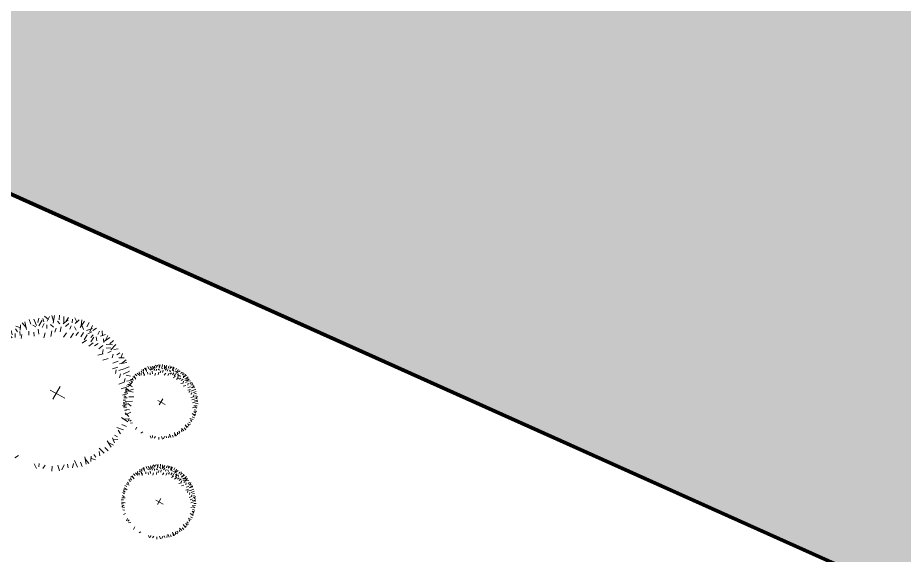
# Model space of a CAD drawing. Header units: millimetres. Extents: x 111 to 1506, y 14 to 566.
# Drawn here: x 223.946 to 226.904, y 199.414 to 201.209 of the extents above; entities that cross this region are included whole.
import ezdxf

# ---------------------------------------------------------------- set-up
doc = ezdxf.new("R2010")
doc.units = ezdxf.units.MM
doc.layers.add('ARB-CERCO', color=97, linetype='Continuous', lineweight=5)
doc.layers.add('G', color=254, linetype='Continuous', lineweight=5)

# ---------------------------------------------------------------- blocks, each defined once
blk = doc.blocks.new('A$C05551F4C')
at = {"color": 0, "linetype": 'ByBlock'}
for p, q in [((-0.1175, 0.2759), (-0.1328, 0.3015)), ((-0.1148, 0.2892), (-0.113, 0.3077)), ((-0.0892, 0.2954), (-0.0948, 0.3098)), ((-0.0896, 0.3199), (-0.0714, 0.308)), ((-0.0692, 0.3215), (-0.0758, 0.2998)), ((-0.0594, 0.3274), (-0.0488, 0.3042)), ((-0.0497, 0.2957), (-0.0475, 0.328)), ((-0.0255, 0.3123), (-0.0274, 0.3331)), ((-0.0039, 0.3001), (-0.0083, 0.3296)), ((0.0037, 0.3114), (0.0124, 0.3277)), ((0.0297, 0.3073), (0.03, 0.3227)), ((0.0387, 0.3301), (0.051, 0.3121)), ((0.0582, 0.3237), (0.0438, 0.3062)), ((0.0663, 0.2925), (0.0807, 0.3215)), ((0.0694, 0.3255), (0.0704, 0.2999)), ((0.095, 0.2986), (0.1012, 0.3184)), ((0.1103, 0.279), (0.1176, 0.3079)), ((-0.186, 0.2707), (-0.1838, 0.2481)), ((-0.1793, 0.2799), (-0.1605, 0.2625)), ((-0.1581, 0.2543), (-0.1685, 0.285)), ((-0.1422, 0.2789), (-0.1518, 0.2974)), ((0.1185, 0.2688), (0.1332, 0.2783)), ((0.1216, 0.2865), (0.136, 0.2983)), ((0.1363, 0.2555), (0.1509, 0.265)), ((0.1441, 0.2728), (0.1503, 0.2869)), ((0.1767, 0.277), (0.1567, 0.2664)), ((0.1611, 0.2904), (0.1656, 0.269)), ((0.1722, 0.2451), (0.1966, 0.2664)), ((0.1878, 0.2744), (0.1789, 0.2504)), ((-0.2158, 0.2234), (-0.2211, 0.2412)), ((-0.1945, 0.239), (-0.2052, 0.2501)), ((-0.2042, 0.2614), (-0.1828, 0.2573)), ((0.1278, 0.2451), (0.1434, 0.2504)), ((0.1562, 0.2235), (0.1709, 0.233)), ((0.2011, 0.2397), (0.2144, 0.2557)), ((0.2015, 0.2158), (0.2012, 0.2313)), ((0.2077, 0.2158), (0.2255, 0.2397)), ((-0.2371, 0.2034), (-0.2531, 0.2168)), ((0.1629, 0.2022), (0.1776, 0.2117)), ((0.1802, 0.1896), (0.1971, 0.2029)), ((0.2119, 0.2072), (0.2393, 0.2068)), ((0.2122, 0.1917), (0.2316, 0.1933)), ((0.2211, 0.2184), (0.2388, 0.2238)), ((0.2366, 0.1971), (0.2477, 0.2078)), ((0.2683, 0.1886), (0.2458, 0.1864)), ((0.259, 0.2068), (0.255, 0.1854)), ((-0.2877, 0.1635), (-0.2664, 0.1679)), ((-0.2702, 0.1465), (-0.2843, 0.1527)), ((0.1773, 0.1632), (0.1989, 0.1686)), ((0.2194, 0.1722), (0.2329, 0.1797)), ((0.238, 0.1512), (0.2412, 0.1673)), ((0.252, 0.1607), (0.2827, 0.1711)), ((0.2775, 0.1819), (0.2601, 0.1631)), ((0.2766, 0.1448), (0.295, 0.1544)), ((-0.2839, 0.124), (-0.2956, 0.1383)), ((0.1982, 0.1408), (0.2209, 0.1482)), ((0.2222, 0.1343), (0.2393, 0.1382)), ((0.2342, 0.1166), (0.2547, 0.1233)), ((0.2632, 0.1339), (0.2682, 0.1486)), ((0.27, 0.1223), (0.2956, 0.1124)), ((0.2736, 0.1201), (0.2991, 0.1354)), ((0.2869, 0.1174), (0.3053, 0.1156)), ((0.2224, 0.0927), (0.2445, 0.0904)), ((0.265, 0.1076), (0.2837, 0.1025)), ((0.265, 0.0868), (0.2804, 0.0892)), ((0.2931, 0.0918), (0.3074, 0.0974)), ((0.3191, 0.0718), (0.2974, 0.0784)), ((0.3175, 0.0922), (0.3056, 0.074)), ((-0.3229, 0.0718), (-0.2973, 0.0728)), ((0.2344, 0.0646), (0.2583, 0.0637)), ((0.2548, 0.0502), (0.2721, 0.048)), ((0.2753, 0.0607), (0.2838, 0.0747)), ((0.2931, 0.0358), (0.3029, 0.0479)), ((0.2934, 0.0523), (0.3257, 0.0501)), ((0.3251, 0.0621), (0.3018, 0.0514)), ((-0.3088, 0.006), (-0.3251, 0.0148)), ((-0.0275, 0), (0.0346, 0)), ((-0.0009, 0.0293), (0.0013, -0.0426)), ((0.2407, 0.0111), (0.2607, 0.0014)), ((0.2566, 0.0113), (0.2805, 0.0104)), ((0.26, 0.0294), (0.2815, 0.0287)), ((0.2858, 0.0105), (0.3017, -0.0008)), ((0.2955, 0.0225), (0.3163, 0.0046)), ((0.2977, 0.0065), (0.3273, 0.0109)), ((0.31, 0.0282), (0.3307, 0.03)), ((0.2423, -0.0195), (0.2645, -0.0285)), ((0.2633, -0.018), (0.2871, -0.0189)), ((0.2787, -0.0091), (0.294, -0.0121)), ((0.2795, -0.0372), (0.2923, -0.0269)), ((0.305, -0.0271), (0.3203, -0.0274)), ((0.309, -0.001), (0.3254, -0.0098)), ((0.3277, -0.0361), (0.3097, -0.0484)), ((-0.3173, -0.0872), (-0.3053, -0.069)), ((0.2299, -0.0719), (0.2455, -0.0879)), ((0.2544, -0.0613), (0.2743, -0.0693)), ((0.2566, -0.04), (0.2721, -0.0479)), ((0.2876, -0.0666), (0.301, -0.0586)), ((0.2901, -0.0637), (0.3191, -0.0781)), ((0.3231, -0.0668), (0.2976, -0.0678)), ((0.3213, -0.0555), (0.3038, -0.0412)), ((-0.2928, -0.0868), (-0.3072, -0.0924)), ((-0.2866, -0.1125), (-0.3051, -0.1106)), ((0.2211, -0.1012), (0.2388, -0.1172)), ((0.2455, -0.0852), (0.261, -0.0799)), ((0.2588, -0.1039), (0.2721, -0.1119)), ((0.2721, -0.0879), (0.2832, -0.1039)), ((0.2766, -0.1077), (0.3056, -0.1149)), ((0.2854, -0.0799), (0.2987, -0.1039)), ((0.2962, -0.0924), (0.3161, -0.0986)), ((-0.2763, -0.1398), (-0.2947, -0.1495)), ((0.2322, -0.1438), (0.2499, -0.1598)), ((0.2499, -0.1305), (0.2655, -0.1252)), ((0.2704, -0.1415), (0.2845, -0.1477)), ((0.2842, -0.119), (0.2959, -0.1334)), ((-0.2773, -0.1769), (-0.2599, -0.1581)), ((-0.268, -0.1836), (-0.2455, -0.1814)), ((0.1989, -0.1758), (0.2144, -0.1705)), ((0.21, -0.1545), (0.2277, -0.1705)), ((0.2166, -0.1811), (0.2344, -0.1971)), ((0.2427, -0.1696), (0.264, -0.194)), ((0.272, -0.1851), (0.248, -0.1763)), ((0.2747, -0.1741), (0.264, -0.1541)), ((0.288, -0.1585), (0.2667, -0.163)), ((-0.2363, -0.1921), (-0.2474, -0.2028)), ((-0.2208, -0.2135), (-0.2386, -0.2188)), ((-0.2075, -0.2108), (-0.2252, -0.2348)), ((0.1678, -0.2104), (0.1855, -0.2264)), ((0.1855, -0.2264), (0.2011, -0.2211)), ((0.1922, -0.1998), (0.2077, -0.1945)), ((0.2134, -0.2051), (0.2374, -0.2229)), ((0.2161, -0.2184), (0.2214, -0.2362)), ((0.2374, -0.1985), (0.2534, -0.2118)), ((-0.2008, -0.2348), (-0.2141, -0.2507)), ((-0.172, -0.2401), (-0.1964, -0.2614)), ((-0.1875, -0.2694), (-0.1786, -0.2454)), ((-0.1764, -0.2721), (-0.1564, -0.2614)), ((0.1345, -0.2477), (0.1523, -0.2637)), ((0.1545, -0.2291), (0.1722, -0.2451)), ((0.1584, -0.2493), (0.1687, -0.2801)), ((0.1795, -0.2749), (0.1608, -0.2575)), ((0.2045, -0.2564), (0.1831, -0.2524)), ((0.1862, -0.2657), (0.184, -0.2431)), ((0.1948, -0.234), (0.2054, -0.2451)), ((-0.1609, -0.2854), (-0.1653, -0.2641)), ((-0.1439, -0.2678), (-0.15, -0.2819)), ((-0.1214, -0.2816), (-0.1357, -0.2933)), ((-0.1101, -0.274), (-0.1173, -0.303)), ((-0.0947, -0.2936), (-0.1009, -0.3135)), ((-0.066, -0.2875), (-0.0804, -0.3165)), ((-0.0692, -0.3205), (-0.0702, -0.295)), ((0.0041, -0.2951), (0.0085, -0.3246)), ((0.05, -0.2907), (0.0478, -0.3231)), ((0.0597, -0.3224), (0.049, -0.2992)), ((0.0694, -0.3165), (0.076, -0.2948)), ((0.0894, -0.2905), (0.095, -0.3048)), ((0.0968, -0.269), (0.1145, -0.285)), ((0.1151, -0.2843), (0.1132, -0.3027)), ((0.1177, -0.2709), (0.1331, -0.2965)), ((0.1424, -0.274), (0.1521, -0.2924)), ((-0.0579, -0.3187), (-0.0435, -0.3012)), ((-0.0385, -0.3251), (-0.0507, -0.3071)), ((-0.0295, -0.3023), (-0.0298, -0.3177)), ((-0.0034, -0.3064), (-0.0122, -0.3228)), ((0.0258, -0.3074), (0.0277, -0.3281)), ((0.0898, -0.3149), (0.0716, -0.303))]:
    blk.add_line(p, q, dxfattribs=at)

msp = doc.modelspace()

# ---------------------------------------------------------------- hatches: boundary and pattern name
at = {"layer": 'G', "lineweight": 100, "ltscale": 1000}
h = msp.add_hatch(dxfattribs=at)
h.set_pattern_fill('AR-HBONE', color=256, scale=0.046, angle=-22.08523, style=0)
h.set_pattern_definition([(22.914772, (777.23143, 1670.63463), (0.097837146, 0.241122153), [0.552, -0.184]), (112.914772, (777.40091, 1670.70627), (0.097837146, 0.241122153), [0.552, -0.184])])
edge = h.paths.add_edge_path()
edge.add_line((221.74739, 201.07699), (222.24177, 203.56684))
edge.add_line((222.24177, 203.56684), (283.25265, 176.18215))
edge.add_line((283.25265, 176.18215), (282.61554, 174.27589))
edge.add_line((282.61554, 174.27589), (222.04443, 201.46319))

# ---------------------------------------------------------------- linework, layer by layer
at = {"lineweight": 100, "ltscale": 1000}
msp.add_line((239.20693, 193.75981), (223.71382, 200.71388), dxfattribs=at)
for points in [[(222.22982, 193.24791), (223.71382, 200.71388), (239.20693, 193.75981)], [(222.22982, 193.24791), (223.71382, 200.71388), (239.20693, 193.75981)], [(233.59286, 181.6254), (222.22982, 193.24791), (223.71382, 200.71388), (239.20693, 193.75981), (233.59286, 181.6254)]]:
    msp.add_lwpolyline(points, dxfattribs=at)

# ---------------------------------------------------------------- block references
at = {"layer": 'ARB-CERCO'}
for p, xscale, yscale, zscale, rotation in [((224.07382, 199.95463), 0.786722348914222, 0.786722348914222, 0.786722348914222, 59.94184765909385), ((224.42293, 199.92564), 0.3774895201833683, 0.3774895201833683, 0.3774895201833683, 59.94184765910946), ((224.41674, 199.5925), 0.3774895201833683, 0.3774895201833683, 0.3774895201833683, 59.94184765910946)]:
    msp.add_blockref('A$C05551F4C', p, dxfattribs=dict(at, xscale=xscale, yscale=yscale, zscale=zscale, rotation=rotation))

doc.saveas('drawing.dxf')
